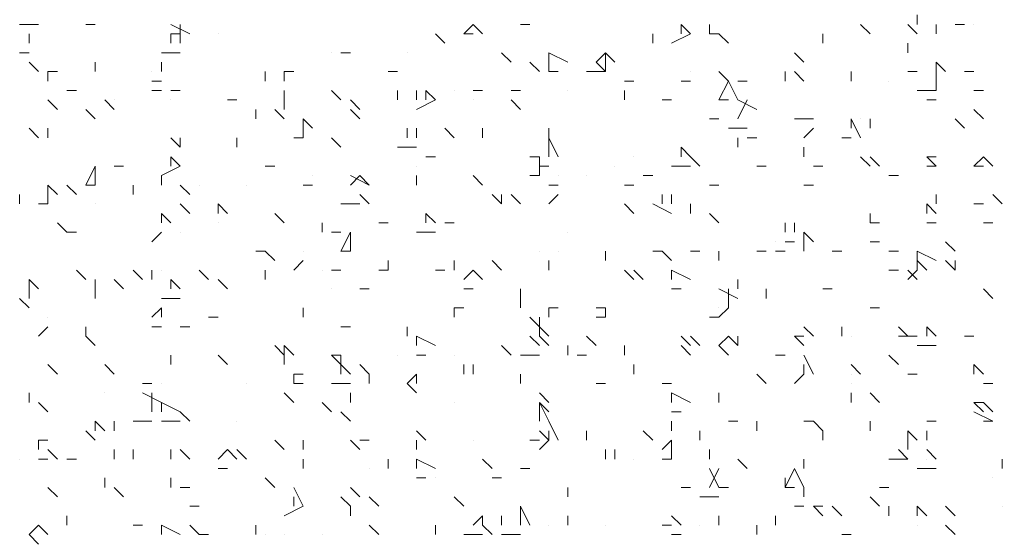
# Model space of a CAD drawing. Header units: millimetres. Extents: x 2928 to 3112, y 1220 to 1280.
# Drawn here: x 3000.0588 to 3000.4055, y 1263.3523 to 1263.5356 of the extents above; entities that cross this region are included whole.
import ezdxf

# ---------------------------------------------------------------- set-up
doc = ezdxf.new("R2010")
doc.units = ezdxf.units.MM

msp = doc.modelspace()

# ---------------------------------------------------------------- linework, layer by layer
at = {"color": 92, "linetype": 'Continuous', "lineweight": 5, "true_color": 0x00b800}
for points in [[(3000.37549, 1263.53727), (3000.37549, 1263.53394), (3000.37549, 1263.53394)], [(3000.06216, 1263.53394), (3000.05882, 1263.53394), (3000.05882, 1263.53394)], [(3000.06549, 1263.53394), (3000.06216, 1263.53394), (3000.06216, 1263.53394)], [(3000.08549, 1263.53394), (3000.08216, 1263.53394), (3000.08216, 1263.53394)], [(3000.11216, 1263.53394), (3000.11882, 1263.53061), (3000.11882, 1263.53061)], [(3000.11549, 1263.53394), (3000.11549, 1263.52727), (3000.11549, 1263.52727)], [(3000.21883, 1263.53394), (3000.21549, 1263.53061), (3000.21549, 1263.53061)], [(3000.21883, 1263.53394), (3000.22216, 1263.53061), (3000.22216, 1263.53061)], [(3000.23883, 1263.53394), (3000.23549, 1263.53394), (3000.23549, 1263.53394)], [(3000.29216, 1263.53394), (3000.29549, 1263.53061), (3000.29549, 1263.53061)], [(3000.29216, 1263.53394), (3000.29216, 1263.53061), (3000.29216, 1263.53061)], [(3000.30216, 1263.53061), (3000.30216, 1263.53394), (3000.30216, 1263.53394)], [(3000.35883, 1263.53061), (3000.35549, 1263.53394), (3000.35549, 1263.53394)], [(3000.37216, 1263.53394), (3000.37549, 1263.53061), (3000.37549, 1263.53061)], [(3000.38216, 1263.53061), (3000.38216, 1263.53394), (3000.38216, 1263.53394)], [(3000.39216, 1263.53394), (3000.38883, 1263.53394), (3000.38883, 1263.53394)], [(3000.06216, 1263.53061), (3000.06216, 1263.52727), (3000.06216, 1263.52727)], [(3000.06216, 1263.53061), (3000.06216, 1263.52727), (3000.06216, 1263.52727)], [(3000.11216, 1263.53061), (3000.11549, 1263.53061), (3000.11549, 1263.53061)], [(3000.11216, 1263.53061), (3000.11216, 1263.52727), (3000.11216, 1263.52727)], [(3000.20883, 1263.52727), (3000.20549, 1263.53061), (3000.20549, 1263.53061)], [(3000.21549, 1263.53061), (3000.21883, 1263.53061), (3000.21883, 1263.53061)], [(3000.28216, 1263.52727), (3000.28216, 1263.53061), (3000.28216, 1263.53061)], [(3000.28883, 1263.52727), (3000.29549, 1263.53061), (3000.29549, 1263.53061)], [(3000.30549, 1263.53061), (3000.30216, 1263.53061), (3000.30216, 1263.53061)], [(3000.30883, 1263.52727), (3000.30549, 1263.53061), (3000.30549, 1263.53061)], [(3000.34216, 1263.52727), (3000.34216, 1263.53061), (3000.34216, 1263.53061)], [(3000.37216, 1263.52394), (3000.37216, 1263.52727), (3000.37216, 1263.52727)], [(3000.05882, 1263.52394), (3000.06216, 1263.52394), (3000.06216, 1263.52394)], [(3000.10882, 1263.52394), (3000.11549, 1263.52394), (3000.11549, 1263.52394)], [(3000.11216, 1263.52394), (3000.11549, 1263.52394), (3000.11549, 1263.52394)], [(3000.11549, 1263.52394), (3000.11216, 1263.52394), (3000.11216, 1263.52394)], [(3000.17549, 1263.52394), (3000.17216, 1263.52394), (3000.17216, 1263.52394)], [(3000.23216, 1263.52061), (3000.22883, 1263.52394), (3000.22883, 1263.52394)], [(3000.24549, 1263.52394), (3000.25216, 1263.52061), (3000.25216, 1263.52061)], [(3000.24549, 1263.52394), (3000.24549, 1263.51727), (3000.24549, 1263.51727)], [(3000.26549, 1263.52394), (3000.26216, 1263.52061), (3000.26216, 1263.52061)], [(3000.26549, 1263.52394), (3000.26549, 1263.51727), (3000.26549, 1263.51727)], [(3000.26883, 1263.52061), (3000.26549, 1263.52394), (3000.26549, 1263.52394)], [(3000.33549, 1263.52061), (3000.33216, 1263.52394), (3000.33216, 1263.52394)], [(3000.06549, 1263.51727), (3000.06216, 1263.52061), (3000.06216, 1263.52061)], [(3000.08549, 1263.51727), (3000.08549, 1263.52061), (3000.08549, 1263.52061)], [(3000.10882, 1263.52061), (3000.10882, 1263.51727), (3000.10882, 1263.51727)], [(3000.24216, 1263.51727), (3000.23883, 1263.52061), (3000.23883, 1263.52061)], [(3000.26549, 1263.51727), (3000.26216, 1263.52061), (3000.26216, 1263.52061)], [(3000.38216, 1263.52061), (3000.38549, 1263.51727), (3000.38549, 1263.51727)], [(3000.38216, 1263.52061), (3000.38216, 1263.51394), (3000.38216, 1263.51394)], [(3000.06882, 1263.51727), (3000.07216, 1263.51727), (3000.07216, 1263.51727)], [(3000.06882, 1263.51727), (3000.06882, 1263.51394), (3000.06882, 1263.51394)], [(3000.14549, 1263.51394), (3000.14549, 1263.51727), (3000.14549, 1263.51727)], [(3000.15216, 1263.51394), (3000.15216, 1263.51727), (3000.15216, 1263.51727)], [(3000.15549, 1263.51727), (3000.15216, 1263.51727), (3000.15216, 1263.51727)], [(3000.19216, 1263.51727), (3000.18882, 1263.51727), (3000.18882, 1263.51727)], [(3000.24549, 1263.51727), (3000.24883, 1263.51727), (3000.24883, 1263.51727)], [(3000.25883, 1263.51727), (3000.26549, 1263.51727), (3000.26549, 1263.51727)], [(3000.30883, 1263.51394), (3000.30549, 1263.51727), (3000.30549, 1263.51727)], [(3000.32883, 1263.51394), (3000.32883, 1263.51727), (3000.32883, 1263.51727)], [(3000.33549, 1263.51394), (3000.33216, 1263.51727), (3000.33216, 1263.51727)], [(3000.35216, 1263.51394), (3000.35216, 1263.51727), (3000.35216, 1263.51727)], [(3000.37549, 1263.51727), (3000.37216, 1263.51727), (3000.37216, 1263.51727)], [(3000.39549, 1263.51727), (3000.39216, 1263.51727), (3000.39216, 1263.51727)], [(3000.07882, 1263.51061), (3000.07549, 1263.51061), (3000.07549, 1263.51061)], [(3000.10549, 1263.51394), (3000.10882, 1263.51394), (3000.10882, 1263.51394)], [(3000.10882, 1263.51061), (3000.10549, 1263.51061), (3000.10549, 1263.51061)], [(3000.11549, 1263.51061), (3000.11216, 1263.51061), (3000.11216, 1263.51061)], [(3000.15216, 1263.50727), (3000.15216, 1263.51061), (3000.15216, 1263.51061)], [(3000.17216, 1263.50727), (3000.16882, 1263.51061), (3000.16882, 1263.51061)], [(3000.19216, 1263.50727), (3000.19216, 1263.51061), (3000.19216, 1263.51061)], [(3000.19883, 1263.50727), (3000.19883, 1263.51061), (3000.19883, 1263.51061)], [(3000.20216, 1263.51061), (3000.20549, 1263.50727), (3000.20549, 1263.50727)], [(3000.20216, 1263.51061), (3000.20216, 1263.50727), (3000.20216, 1263.50727)], [(3000.22216, 1263.51061), (3000.21883, 1263.51061), (3000.21883, 1263.51061)], [(3000.23549, 1263.51061), (3000.23216, 1263.51061), (3000.23216, 1263.51061)], [(3000.27549, 1263.51394), (3000.27216, 1263.51394), (3000.27216, 1263.51394)], [(3000.27216, 1263.50727), (3000.27216, 1263.51061), (3000.27216, 1263.51061)], [(3000.29549, 1263.51394), (3000.29216, 1263.51394), (3000.29216, 1263.51394)], [(3000.30883, 1263.51394), (3000.30549, 1263.50727), (3000.30549, 1263.50727)], [(3000.30883, 1263.51394), (3000.31216, 1263.50727), (3000.31216, 1263.50727)], [(3000.31549, 1263.51394), (3000.31216, 1263.51394), (3000.31216, 1263.51394)], [(3000.37549, 1263.51061), (3000.38216, 1263.51061), (3000.38216, 1263.51061)], [(3000.38216, 1263.51394), (3000.38216, 1263.51061), (3000.38216, 1263.51061)], [(3000.39883, 1263.51061), (3000.39549, 1263.51061), (3000.39549, 1263.51061)], [(3000.07216, 1263.50394), (3000.06882, 1263.50727), (3000.06882, 1263.50727)], [(3000.09216, 1263.50394), (3000.08882, 1263.50727), (3000.08882, 1263.50727)], [(3000.13549, 1263.50727), (3000.13216, 1263.50727), (3000.13216, 1263.50727)], [(3000.15216, 1263.50727), (3000.15216, 1263.50394), (3000.15216, 1263.50394)], [(3000.17882, 1263.50394), (3000.17549, 1263.50727), (3000.17549, 1263.50727)], [(3000.19883, 1263.50394), (3000.20549, 1263.50727), (3000.20549, 1263.50727)], [(3000.23549, 1263.50394), (3000.23216, 1263.50727), (3000.23216, 1263.50727)], [(3000.28883, 1263.50727), (3000.28549, 1263.50727), (3000.28549, 1263.50727)], [(3000.30549, 1263.50727), (3000.30883, 1263.50727), (3000.30883, 1263.50727)], [(3000.31216, 1263.50727), (3000.31883, 1263.50394), (3000.31883, 1263.50394)], [(3000.31549, 1263.50727), (3000.31216, 1263.50061), (3000.31216, 1263.50061)], [(3000.37883, 1263.50727), (3000.38216, 1263.50727), (3000.38216, 1263.50727)], [(3000.08549, 1263.50061), (3000.08216, 1263.50394), (3000.08216, 1263.50394)], [(3000.14216, 1263.50061), (3000.14216, 1263.50394), (3000.14216, 1263.50394)], [(3000.14882, 1263.50394), (3000.15216, 1263.50061), (3000.15216, 1263.50061)], [(3000.17882, 1263.50061), (3000.17549, 1263.50394), (3000.17549, 1263.50394)], [(3000.39883, 1263.50061), (3000.39549, 1263.50394), (3000.39549, 1263.50394)], [(3000.15882, 1263.50061), (3000.16216, 1263.49727), (3000.16216, 1263.49727)], [(3000.15882, 1263.50061), (3000.15882, 1263.49394), (3000.15882, 1263.49394)], [(3000.30549, 1263.50061), (3000.30216, 1263.50061), (3000.30216, 1263.50061)], [(3000.33549, 1263.50061), (3000.33216, 1263.50061), (3000.33216, 1263.50061)], [(3000.33549, 1263.50061), (3000.33883, 1263.50061), (3000.33883, 1263.50061)], [(3000.35216, 1263.50061), (3000.35549, 1263.49394), (3000.35549, 1263.49394)], [(3000.35216, 1263.50061), (3000.35216, 1263.49727), (3000.35216, 1263.49727)], [(3000.35883, 1263.49727), (3000.35883, 1263.50061), (3000.35883, 1263.50061)], [(3000.39216, 1263.49727), (3000.38883, 1263.50061), (3000.38883, 1263.50061)], [(3000.06549, 1263.49394), (3000.06216, 1263.49727), (3000.06216, 1263.49727)], [(3000.06882, 1263.49394), (3000.06882, 1263.49727), (3000.06882, 1263.49727)], [(3000.19549, 1263.49727), (3000.19549, 1263.49394), (3000.19549, 1263.49394)], [(3000.19883, 1263.49727), (3000.19883, 1263.49394), (3000.19883, 1263.49394)], [(3000.21216, 1263.49394), (3000.20883, 1263.49727), (3000.20883, 1263.49727)], [(3000.22216, 1263.49394), (3000.22216, 1263.49727), (3000.22216, 1263.49727)], [(3000.24549, 1263.49394), (3000.24549, 1263.49727), (3000.24549, 1263.49727)], [(3000.30883, 1263.49727), (3000.31549, 1263.49727), (3000.31549, 1263.49727)], [(3000.33549, 1263.49394), (3000.33883, 1263.49727), (3000.33883, 1263.49727)], [(3000.11549, 1263.49061), (3000.11216, 1263.49394), (3000.11216, 1263.49394)], [(3000.11549, 1263.49061), (3000.11549, 1263.49394), (3000.11549, 1263.49394)], [(3000.13549, 1263.49061), (3000.13549, 1263.49394), (3000.13549, 1263.49394)], [(3000.15549, 1263.49394), (3000.15882, 1263.49394), (3000.15882, 1263.49394)], [(3000.17216, 1263.49061), (3000.16882, 1263.49394), (3000.16882, 1263.49394)], [(3000.24549, 1263.49394), (3000.24883, 1263.48727), (3000.24883, 1263.48727)], [(3000.24549, 1263.49394), (3000.24549, 1263.48727), (3000.24549, 1263.48727)], [(3000.31216, 1263.49061), (3000.31216, 1263.49394), (3000.31216, 1263.49394)], [(3000.31883, 1263.49394), (3000.31549, 1263.49394), (3000.31549, 1263.49394)], [(3000.34883, 1263.49394), (3000.35216, 1263.49394), (3000.35216, 1263.49394)], [(3000.19216, 1263.49061), (3000.19883, 1263.49061), (3000.19883, 1263.49061)], [(3000.29216, 1263.49061), (3000.29549, 1263.48727), (3000.29549, 1263.48727)], [(3000.29216, 1263.49061), (3000.29216, 1263.48727), (3000.29216, 1263.48727)], [(3000.33549, 1263.48727), (3000.33549, 1263.49061), (3000.33549, 1263.49061)], [(3000.11216, 1263.48727), (3000.11549, 1263.48394), (3000.11549, 1263.48394)], [(3000.11216, 1263.48727), (3000.11216, 1263.48394), (3000.11216, 1263.48394)], [(3000.20549, 1263.48727), (3000.20216, 1263.48727), (3000.20216, 1263.48727)], [(3000.24216, 1263.48727), (3000.23883, 1263.48727), (3000.23883, 1263.48727)], [(3000.24216, 1263.48394), (3000.24216, 1263.48727), (3000.24216, 1263.48727)], [(3000.29883, 1263.48394), (3000.29549, 1263.48727), (3000.29549, 1263.48727)], [(3000.35883, 1263.48394), (3000.35549, 1263.48727), (3000.35549, 1263.48727)], [(3000.36216, 1263.48394), (3000.35883, 1263.48727), (3000.35883, 1263.48727)], [(3000.38216, 1263.48394), (3000.37883, 1263.48727), (3000.37883, 1263.48727)], [(3000.38216, 1263.48727), (3000.37883, 1263.48727), (3000.37883, 1263.48727)], [(3000.39883, 1263.48727), (3000.39549, 1263.48394), (3000.39549, 1263.48394)], [(3000.39883, 1263.48727), (3000.40216, 1263.48394), (3000.40216, 1263.48394)], [(3000.40216, 1263.48394), (3000.39883, 1263.48727), (3000.39883, 1263.48727)], [(3000.08549, 1263.48394), (3000.08216, 1263.47727), (3000.08216, 1263.47727)], [(3000.08549, 1263.48394), (3000.08549, 1263.47727), (3000.08549, 1263.47727)], [(3000.09549, 1263.48394), (3000.09216, 1263.48394), (3000.09216, 1263.48394)], [(3000.10882, 1263.48061), (3000.11549, 1263.48394), (3000.11549, 1263.48394)], [(3000.14882, 1263.48394), (3000.14549, 1263.48394), (3000.14549, 1263.48394)], [(3000.24216, 1263.48394), (3000.24549, 1263.48394), (3000.24549, 1263.48394)], [(3000.24216, 1263.48394), (3000.24216, 1263.48061), (3000.24216, 1263.48061)], [(3000.28883, 1263.48394), (3000.29549, 1263.48394), (3000.29549, 1263.48394)], [(3000.32216, 1263.48394), (3000.31883, 1263.48394), (3000.31883, 1263.48394)], [(3000.34216, 1263.48394), (3000.33883, 1263.48394), (3000.33883, 1263.48394)], [(3000.38216, 1263.48394), (3000.37883, 1263.48394), (3000.37883, 1263.48394)], [(3000.39549, 1263.48394), (3000.39883, 1263.48394), (3000.39883, 1263.48394)], [(3000.10882, 1263.47727), (3000.10882, 1263.48061), (3000.10882, 1263.48061)], [(3000.17549, 1263.48061), (3000.18216, 1263.47727), (3000.18216, 1263.47727)], [(3000.17882, 1263.48061), (3000.17549, 1263.47727), (3000.17549, 1263.47727)], [(3000.18216, 1263.47727), (3000.17882, 1263.48061), (3000.17882, 1263.48061)], [(3000.19883, 1263.47727), (3000.19883, 1263.48061), (3000.19883, 1263.48061)], [(3000.22216, 1263.47727), (3000.21883, 1263.48061), (3000.21883, 1263.48061)], [(3000.23883, 1263.48061), (3000.24216, 1263.48061), (3000.24216, 1263.48061)], [(3000.24216, 1263.48061), (3000.23883, 1263.48061), (3000.23883, 1263.48061)], [(3000.28216, 1263.48061), (3000.27883, 1263.48061), (3000.27883, 1263.48061)], [(3000.36883, 1263.48061), (3000.36549, 1263.48061), (3000.36549, 1263.48061)], [(3000.06882, 1263.47727), (3000.07216, 1263.47394), (3000.07216, 1263.47394)], [(3000.06882, 1263.47727), (3000.06882, 1263.47061), (3000.06882, 1263.47061)], [(3000.07882, 1263.47394), (3000.07549, 1263.47727), (3000.07549, 1263.47727)], [(3000.08216, 1263.47727), (3000.08549, 1263.47727), (3000.08549, 1263.47727)], [(3000.09882, 1263.47394), (3000.09882, 1263.47727), (3000.09882, 1263.47727)], [(3000.11882, 1263.47394), (3000.11549, 1263.47727), (3000.11549, 1263.47727)], [(3000.16216, 1263.47727), (3000.15882, 1263.47727), (3000.15882, 1263.47727)], [(3000.24549, 1263.47727), (3000.24883, 1263.47727), (3000.24883, 1263.47727)], [(3000.27549, 1263.47727), (3000.27216, 1263.47727), (3000.27216, 1263.47727)], [(3000.30549, 1263.47727), (3000.30216, 1263.47727), (3000.30216, 1263.47727)], [(3000.33883, 1263.47727), (3000.33549, 1263.47727), (3000.33549, 1263.47727)], [(3000.05882, 1263.47061), (3000.05882, 1263.47394), (3000.05882, 1263.47394)], [(3000.18216, 1263.47061), (3000.17882, 1263.47394), (3000.17882, 1263.47394)], [(3000.22883, 1263.47061), (3000.22549, 1263.47394), (3000.22549, 1263.47394)], [(3000.22883, 1263.47061), (3000.22883, 1263.47394), (3000.22883, 1263.47394)], [(3000.23549, 1263.47061), (3000.23216, 1263.47394), (3000.23216, 1263.47394)], [(3000.24549, 1263.47061), (3000.24883, 1263.47394), (3000.24883, 1263.47394)], [(3000.28549, 1263.47394), (3000.28549, 1263.47061), (3000.28549, 1263.47061)], [(3000.28883, 1263.47394), (3000.28883, 1263.47061), (3000.28883, 1263.47061)], [(3000.38216, 1263.47061), (3000.38216, 1263.47394), (3000.38216, 1263.47394)], [(3000.40549, 1263.47061), (3000.40216, 1263.47394), (3000.40216, 1263.47394)], [(3000.06549, 1263.47061), (3000.06882, 1263.47061), (3000.06882, 1263.47061)], [(3000.11882, 1263.46727), (3000.11549, 1263.47061), (3000.11549, 1263.47061)], [(3000.12882, 1263.47061), (3000.13216, 1263.46727), (3000.13216, 1263.46727)], [(3000.12882, 1263.47061), (3000.12882, 1263.46727), (3000.12882, 1263.46727)], [(3000.17216, 1263.47061), (3000.17882, 1263.47061), (3000.17882, 1263.47061)], [(3000.27549, 1263.46727), (3000.27216, 1263.47061), (3000.27216, 1263.47061)], [(3000.28216, 1263.47061), (3000.28883, 1263.46727), (3000.28883, 1263.46727)], [(3000.29549, 1263.46727), (3000.29549, 1263.47061), (3000.29549, 1263.47061)], [(3000.37883, 1263.47061), (3000.38216, 1263.46727), (3000.38216, 1263.46727)], [(3000.37883, 1263.47061), (3000.37883, 1263.46727), (3000.37883, 1263.46727)], [(3000.39883, 1263.47061), (3000.39549, 1263.47061), (3000.39549, 1263.47061)], [(3000.10882, 1263.46727), (3000.11216, 1263.46394), (3000.11216, 1263.46394)], [(3000.10882, 1263.46727), (3000.10882, 1263.46394), (3000.10882, 1263.46394)], [(3000.15216, 1263.46394), (3000.14882, 1263.46727), (3000.14882, 1263.46727)], [(3000.20216, 1263.46727), (3000.20549, 1263.46394), (3000.20549, 1263.46394)], [(3000.20216, 1263.46727), (3000.20216, 1263.46394), (3000.20216, 1263.46394)], [(3000.30549, 1263.46394), (3000.30216, 1263.46727), (3000.30216, 1263.46727)], [(3000.35883, 1263.46394), (3000.35883, 1263.46727), (3000.35883, 1263.46727)], [(3000.07549, 1263.4606), (3000.07216, 1263.46394), (3000.07216, 1263.46394)], [(3000.16549, 1263.4606), (3000.16549, 1263.46394), (3000.16549, 1263.46394)], [(3000.18882, 1263.46394), (3000.18549, 1263.46394), (3000.18549, 1263.46394)], [(3000.21216, 1263.46394), (3000.20883, 1263.46394), (3000.20883, 1263.46394)], [(3000.32883, 1263.46394), (3000.32883, 1263.4606), (3000.32883, 1263.4606)], [(3000.33216, 1263.46394), (3000.33216, 1263.4606), (3000.33216, 1263.4606)], [(3000.36216, 1263.46394), (3000.35883, 1263.46394), (3000.35883, 1263.46394)], [(3000.37883, 1263.46394), (3000.38216, 1263.46394), (3000.38216, 1263.46394)], [(3000.40216, 1263.46394), (3000.39883, 1263.46394), (3000.39883, 1263.46394)], [(3000.07882, 1263.4606), (3000.07549, 1263.4606), (3000.07549, 1263.4606)], [(3000.10549, 1263.45727), (3000.10882, 1263.4606), (3000.10882, 1263.4606)], [(3000.17216, 1263.4606), (3000.16882, 1263.4606), (3000.16882, 1263.4606)], [(3000.17549, 1263.4606), (3000.17216, 1263.45394), (3000.17216, 1263.45394)], [(3000.17549, 1263.4606), (3000.17549, 1263.45394), (3000.17549, 1263.45394)], [(3000.19883, 1263.4606), (3000.20549, 1263.4606), (3000.20549, 1263.4606)], [(3000.33549, 1263.4606), (3000.33883, 1263.45727), (3000.33883, 1263.45727)], [(3000.33549, 1263.4606), (3000.33549, 1263.45394), (3000.33549, 1263.45394)], [(3000.32883, 1263.45727), (3000.33216, 1263.45727), (3000.33216, 1263.45727)], [(3000.36216, 1263.45727), (3000.35883, 1263.45727), (3000.35883, 1263.45727)], [(3000.38883, 1263.45394), (3000.38549, 1263.45727), (3000.38549, 1263.45727)], [(3000.14549, 1263.45394), (3000.14216, 1263.45394), (3000.14216, 1263.45394)], [(3000.14882, 1263.4506), (3000.14549, 1263.45394), (3000.14549, 1263.45394)], [(3000.17216, 1263.45394), (3000.17549, 1263.45394), (3000.17549, 1263.45394)], [(3000.26549, 1263.4506), (3000.26549, 1263.45394), (3000.26549, 1263.45394)], [(3000.28549, 1263.45394), (3000.28216, 1263.45394), (3000.28216, 1263.45394)], [(3000.28883, 1263.4506), (3000.28549, 1263.45394), (3000.28549, 1263.45394)], [(3000.29883, 1263.45394), (3000.29549, 1263.45394), (3000.29549, 1263.45394)], [(3000.29883, 1263.45394), (3000.29549, 1263.45394), (3000.29549, 1263.45394)], [(3000.30549, 1263.4506), (3000.30549, 1263.45394), (3000.30549, 1263.45394)], [(3000.32216, 1263.45394), (3000.31883, 1263.45394), (3000.31883, 1263.45394)], [(3000.32883, 1263.45394), (3000.32549, 1263.45394), (3000.32549, 1263.45394)], [(3000.34883, 1263.45394), (3000.34549, 1263.45394), (3000.34549, 1263.45394)], [(3000.36883, 1263.45394), (3000.36549, 1263.45394), (3000.36549, 1263.45394)], [(3000.37549, 1263.45394), (3000.38216, 1263.4506), (3000.38216, 1263.4506)], [(3000.37549, 1263.45394), (3000.37549, 1263.4506), (3000.37549, 1263.4506)], [(3000.15549, 1263.44727), (3000.15882, 1263.4506), (3000.15882, 1263.4506)], [(3000.18882, 1263.44727), (3000.18882, 1263.4506), (3000.18882, 1263.4506)], [(3000.21216, 1263.44727), (3000.21216, 1263.4506), (3000.21216, 1263.4506)], [(3000.22883, 1263.44727), (3000.22549, 1263.4506), (3000.22549, 1263.4506)], [(3000.24549, 1263.44727), (3000.24549, 1263.4506), (3000.24549, 1263.4506)], [(3000.37549, 1263.4506), (3000.37883, 1263.44727), (3000.37883, 1263.44727)], [(3000.37549, 1263.4506), (3000.37549, 1263.44727), (3000.37549, 1263.44727)], [(3000.38883, 1263.44727), (3000.38549, 1263.4506), (3000.38549, 1263.4506)], [(3000.38883, 1263.44727), (3000.38883, 1263.4506), (3000.38883, 1263.4506)], [(3000.08216, 1263.44394), (3000.07882, 1263.44727), (3000.07882, 1263.44727)], [(3000.10216, 1263.44394), (3000.09882, 1263.44727), (3000.09882, 1263.44727)], [(3000.10549, 1263.44394), (3000.10549, 1263.44727), (3000.10549, 1263.44727)], [(3000.12549, 1263.44394), (3000.12216, 1263.44727), (3000.12216, 1263.44727)], [(3000.14549, 1263.44394), (3000.14549, 1263.44727), (3000.14549, 1263.44727)], [(3000.17216, 1263.44727), (3000.16882, 1263.44727), (3000.16882, 1263.44727)], [(3000.18882, 1263.44727), (3000.18549, 1263.44727), (3000.18549, 1263.44727)], [(3000.20883, 1263.44727), (3000.20549, 1263.44727), (3000.20549, 1263.44727)], [(3000.21883, 1263.44727), (3000.21549, 1263.44394), (3000.21549, 1263.44394)], [(3000.21883, 1263.44727), (3000.22216, 1263.44394), (3000.22216, 1263.44394)], [(3000.27549, 1263.44394), (3000.27216, 1263.44727), (3000.27216, 1263.44727)], [(3000.27883, 1263.44394), (3000.27549, 1263.44727), (3000.27549, 1263.44727)], [(3000.28883, 1263.44727), (3000.29549, 1263.44394), (3000.29549, 1263.44394)], [(3000.28883, 1263.44727), (3000.28883, 1263.44394), (3000.28883, 1263.44394)], [(3000.36883, 1263.44727), (3000.36549, 1263.44727), (3000.36549, 1263.44727)], [(3000.37216, 1263.44394), (3000.37549, 1263.44727), (3000.37549, 1263.44727)], [(3000.37216, 1263.44727), (3000.37549, 1263.44394), (3000.37549, 1263.44394)], [(3000.06216, 1263.44394), (3000.06549, 1263.4406), (3000.06549, 1263.4406)], [(3000.06216, 1263.44394), (3000.06216, 1263.4406), (3000.06216, 1263.4406)], [(3000.06549, 1263.4406), (3000.06216, 1263.44394), (3000.06216, 1263.44394)], [(3000.08549, 1263.4406), (3000.08549, 1263.44394), (3000.08549, 1263.44394)], [(3000.09549, 1263.4406), (3000.09216, 1263.44394), (3000.09216, 1263.44394)], [(3000.11216, 1263.44394), (3000.11549, 1263.4406), (3000.11549, 1263.4406)], [(3000.11216, 1263.44394), (3000.11216, 1263.4406), (3000.11216, 1263.4406)], [(3000.13216, 1263.4406), (3000.12882, 1263.44394), (3000.12882, 1263.44394)], [(3000.31216, 1263.4406), (3000.31216, 1263.44394), (3000.31216, 1263.44394)], [(3000.06216, 1263.4406), (3000.06216, 1263.43727), (3000.06216, 1263.43727)], [(3000.08549, 1263.43727), (3000.08549, 1263.4406), (3000.08549, 1263.4406)], [(3000.18216, 1263.4406), (3000.17882, 1263.4406), (3000.17882, 1263.4406)], [(3000.21549, 1263.4406), (3000.21883, 1263.4406), (3000.21883, 1263.4406)], [(3000.23549, 1263.43727), (3000.23549, 1263.4406), (3000.23549, 1263.4406)], [(3000.28883, 1263.4406), (3000.29216, 1263.4406), (3000.29216, 1263.4406)], [(3000.30549, 1263.4406), (3000.31216, 1263.43727), (3000.31216, 1263.43727)], [(3000.30883, 1263.4406), (3000.30883, 1263.43394), (3000.30883, 1263.43394)], [(3000.32216, 1263.43727), (3000.32216, 1263.4406), (3000.32216, 1263.4406)], [(3000.34549, 1263.4406), (3000.34216, 1263.4406), (3000.34216, 1263.4406)], [(3000.40216, 1263.43727), (3000.39883, 1263.4406), (3000.39883, 1263.4406)], [(3000.06216, 1263.43394), (3000.05882, 1263.43727), (3000.05882, 1263.43727)], [(3000.10882, 1263.43727), (3000.11549, 1263.43727), (3000.11549, 1263.43727)], [(3000.23549, 1263.43394), (3000.23549, 1263.43727), (3000.23549, 1263.43727)], [(3000.10882, 1263.43394), (3000.10549, 1263.4306), (3000.10549, 1263.4306)], [(3000.10882, 1263.43394), (3000.10882, 1263.4306), (3000.10882, 1263.4306)], [(3000.15882, 1263.4306), (3000.15882, 1263.43394), (3000.15882, 1263.43394)], [(3000.21549, 1263.43394), (3000.21216, 1263.43394), (3000.21216, 1263.43394)], [(3000.21216, 1263.4306), (3000.21216, 1263.43394), (3000.21216, 1263.43394)], [(3000.24549, 1263.43394), (3000.24883, 1263.43394), (3000.24883, 1263.43394)], [(3000.24549, 1263.43394), (3000.24549, 1263.4306), (3000.24549, 1263.4306)], [(3000.26549, 1263.43394), (3000.26216, 1263.43394), (3000.26216, 1263.43394)], [(3000.26549, 1263.43394), (3000.26549, 1263.4306), (3000.26549, 1263.4306)], [(3000.30549, 1263.4306), (3000.30883, 1263.43394), (3000.30883, 1263.43394)], [(3000.36216, 1263.43394), (3000.35883, 1263.43394), (3000.35883, 1263.43394)], [(3000.12882, 1263.4306), (3000.12549, 1263.4306), (3000.12549, 1263.4306)], [(3000.23883, 1263.4306), (3000.24549, 1263.42394), (3000.24549, 1263.42394)], [(3000.24216, 1263.4306), (3000.24216, 1263.42394), (3000.24216, 1263.42394)], [(3000.26216, 1263.4306), (3000.26549, 1263.4306), (3000.26549, 1263.4306)], [(3000.30549, 1263.4306), (3000.30216, 1263.4306), (3000.30216, 1263.4306)], [(3000.06549, 1263.42394), (3000.06882, 1263.42727), (3000.06882, 1263.42727)], [(3000.08216, 1263.42394), (3000.08216, 1263.42727), (3000.08216, 1263.42727)], [(3000.08549, 1263.4206), (3000.08216, 1263.42394), (3000.08216, 1263.42394)], [(3000.10549, 1263.42727), (3000.10882, 1263.42727), (3000.10882, 1263.42727)], [(3000.11882, 1263.42727), (3000.11549, 1263.42727), (3000.11549, 1263.42727)], [(3000.17549, 1263.42727), (3000.17216, 1263.42727), (3000.17216, 1263.42727)], [(3000.19549, 1263.42394), (3000.19549, 1263.42727), (3000.19549, 1263.42727)], [(3000.19883, 1263.42394), (3000.20549, 1263.4206), (3000.20549, 1263.4206)], [(3000.19883, 1263.42394), (3000.19883, 1263.4206), (3000.19883, 1263.4206)], [(3000.24216, 1263.4206), (3000.23883, 1263.42394), (3000.23883, 1263.42394)], [(3000.24549, 1263.4206), (3000.24216, 1263.42394), (3000.24216, 1263.42394)], [(3000.26216, 1263.4206), (3000.25883, 1263.42394), (3000.25883, 1263.42394)], [(3000.29549, 1263.4206), (3000.29216, 1263.42394), (3000.29216, 1263.42394)], [(3000.29883, 1263.4206), (3000.29549, 1263.42394), (3000.29549, 1263.42394)], [(3000.30883, 1263.42394), (3000.30549, 1263.4206), (3000.30549, 1263.4206)], [(3000.30883, 1263.42394), (3000.31216, 1263.4206), (3000.31216, 1263.4206)], [(3000.31216, 1263.4206), (3000.31216, 1263.42394), (3000.31216, 1263.42394)], [(3000.33549, 1263.4206), (3000.33216, 1263.42394), (3000.33216, 1263.42394)], [(3000.33549, 1263.42394), (3000.33216, 1263.42394), (3000.33216, 1263.42394)], [(3000.33883, 1263.42394), (3000.33549, 1263.42727), (3000.33549, 1263.42727)], [(3000.34883, 1263.42394), (3000.34883, 1263.42727), (3000.34883, 1263.42727)], [(3000.37216, 1263.42394), (3000.36883, 1263.42727), (3000.36883, 1263.42727)], [(3000.37216, 1263.42394), (3000.36883, 1263.42394), (3000.36883, 1263.42394)], [(3000.37549, 1263.42394), (3000.37216, 1263.42394), (3000.37216, 1263.42394)], [(3000.37883, 1263.42727), (3000.38216, 1263.42394), (3000.38216, 1263.42394)], [(3000.37883, 1263.42727), (3000.37883, 1263.42394), (3000.37883, 1263.42394)], [(3000.39549, 1263.42394), (3000.39216, 1263.42394), (3000.39216, 1263.42394)], [(3000.15216, 1263.41727), (3000.14882, 1263.4206), (3000.14882, 1263.4206)], [(3000.15216, 1263.4206), (3000.15549, 1263.41727), (3000.15549, 1263.41727)], [(3000.15216, 1263.4206), (3000.15216, 1263.41727), (3000.15216, 1263.41727)], [(3000.23216, 1263.41727), (3000.22883, 1263.4206), (3000.22883, 1263.4206)], [(3000.25216, 1263.41727), (3000.25216, 1263.4206), (3000.25216, 1263.4206)], [(3000.27216, 1263.41727), (3000.27216, 1263.4206), (3000.27216, 1263.4206)], [(3000.29549, 1263.41727), (3000.29216, 1263.4206), (3000.29216, 1263.4206)], [(3000.30549, 1263.4206), (3000.30883, 1263.41727), (3000.30883, 1263.41727)], [(3000.37549, 1263.4206), (3000.38216, 1263.4206), (3000.38216, 1263.4206)], [(3000.11216, 1263.41394), (3000.11216, 1263.41727), (3000.11216, 1263.41727)], [(3000.11216, 1263.41394), (3000.11216, 1263.41727), (3000.11216, 1263.41727)], [(3000.13216, 1263.41394), (3000.12882, 1263.41727), (3000.12882, 1263.41727)], [(3000.13216, 1263.41394), (3000.12882, 1263.41727), (3000.12882, 1263.41727)], [(3000.15216, 1263.41727), (3000.15216, 1263.41394), (3000.15216, 1263.41394)], [(3000.15216, 1263.41394), (3000.15216, 1263.41727), (3000.15216, 1263.41727)], [(3000.16882, 1263.41727), (3000.17549, 1263.4106), (3000.17549, 1263.4106)], [(3000.17216, 1263.41727), (3000.16882, 1263.41727), (3000.16882, 1263.41727)], [(3000.17216, 1263.41727), (3000.17216, 1263.4106), (3000.17216, 1263.4106)], [(3000.19883, 1263.41727), (3000.20216, 1263.41727), (3000.20216, 1263.41727)], [(3000.23549, 1263.41727), (3000.24216, 1263.41727), (3000.24216, 1263.41727)], [(3000.25883, 1263.41727), (3000.25549, 1263.41727), (3000.25549, 1263.41727)], [(3000.32883, 1263.41727), (3000.32549, 1263.41727), (3000.32549, 1263.41727)], [(3000.33549, 1263.41727), (3000.33883, 1263.4106), (3000.33883, 1263.4106)], [(3000.36883, 1263.41394), (3000.36549, 1263.41727), (3000.36549, 1263.41727)], [(3000.07216, 1263.4106), (3000.06882, 1263.41394), (3000.06882, 1263.41394)], [(3000.09216, 1263.4106), (3000.08882, 1263.41394), (3000.08882, 1263.41394)], [(3000.18216, 1263.4106), (3000.17882, 1263.41394), (3000.17882, 1263.41394)], [(3000.21549, 1263.4106), (3000.21549, 1263.41394), (3000.21549, 1263.41394)], [(3000.21883, 1263.4106), (3000.21883, 1263.41394), (3000.21883, 1263.41394)], [(3000.27549, 1263.4106), (3000.27549, 1263.41394), (3000.27549, 1263.41394)], [(3000.33549, 1263.41394), (3000.33549, 1263.4106), (3000.33549, 1263.4106)], [(3000.35216, 1263.41394), (3000.35549, 1263.4106), (3000.35549, 1263.4106)], [(3000.39549, 1263.4106), (3000.39549, 1263.41394), (3000.39549, 1263.41394)], [(3000.39883, 1263.4106), (3000.39549, 1263.41394), (3000.39549, 1263.41394)], [(3000.15549, 1263.4106), (3000.15882, 1263.4106), (3000.15882, 1263.4106)], [(3000.15549, 1263.4106), (3000.15549, 1263.40727), (3000.15549, 1263.40727)], [(3000.18216, 1263.40727), (3000.18216, 1263.4106), (3000.18216, 1263.4106)], [(3000.19883, 1263.4106), (3000.19549, 1263.40727), (3000.19549, 1263.40727)], [(3000.19883, 1263.4106), (3000.19883, 1263.40727), (3000.19883, 1263.40727)], [(3000.23549, 1263.40727), (3000.23549, 1263.4106), (3000.23549, 1263.4106)], [(3000.32216, 1263.40727), (3000.31883, 1263.4106), (3000.31883, 1263.4106)], [(3000.33216, 1263.40727), (3000.33549, 1263.4106), (3000.33549, 1263.4106)], [(3000.37549, 1263.4106), (3000.37216, 1263.4106), (3000.37216, 1263.4106)], [(3000.10549, 1263.40727), (3000.10216, 1263.40727), (3000.10216, 1263.40727)], [(3000.15549, 1263.40727), (3000.15882, 1263.40727), (3000.15882, 1263.40727)], [(3000.16882, 1263.40727), (3000.17549, 1263.40727), (3000.17549, 1263.40727)], [(3000.19549, 1263.40727), (3000.19883, 1263.40394), (3000.19883, 1263.40394)], [(3000.26549, 1263.40727), (3000.26216, 1263.40727), (3000.26216, 1263.40727)], [(3000.28883, 1263.40727), (3000.28549, 1263.40727), (3000.28549, 1263.40727)], [(3000.40216, 1263.40727), (3000.39883, 1263.40727), (3000.39883, 1263.40727)], [(3000.06216, 1263.4006), (3000.06216, 1263.40394), (3000.06216, 1263.40394)], [(3000.10216, 1263.40394), (3000.10882, 1263.4006), (3000.10882, 1263.4006)], [(3000.10549, 1263.40394), (3000.10549, 1263.39727), (3000.10549, 1263.39727)], [(3000.15549, 1263.4006), (3000.15216, 1263.40394), (3000.15216, 1263.40394)], [(3000.17549, 1263.4006), (3000.17549, 1263.40394), (3000.17549, 1263.40394)], [(3000.24549, 1263.4006), (3000.24216, 1263.40394), (3000.24216, 1263.40394)], [(3000.28883, 1263.40394), (3000.29549, 1263.4006), (3000.29549, 1263.4006)], [(3000.28883, 1263.40394), (3000.28883, 1263.4006), (3000.28883, 1263.4006)], [(3000.30549, 1263.4006), (3000.30549, 1263.40394), (3000.30549, 1263.40394)], [(3000.35216, 1263.4006), (3000.35216, 1263.40394), (3000.35216, 1263.40394)], [(3000.36216, 1263.4006), (3000.35883, 1263.40394), (3000.35883, 1263.40394)], [(3000.06882, 1263.39727), (3000.06549, 1263.4006), (3000.06549, 1263.4006)], [(3000.10882, 1263.4006), (3000.11549, 1263.39727), (3000.11549, 1263.39727)], [(3000.10882, 1263.4006), (3000.10882, 1263.39727), (3000.10882, 1263.39727)], [(3000.16882, 1263.39727), (3000.16549, 1263.4006), (3000.16549, 1263.4006)], [(3000.24216, 1263.4006), (3000.24549, 1263.39394), (3000.24549, 1263.39394)], [(3000.24216, 1263.4006), (3000.24216, 1263.39394), (3000.24216, 1263.39394)], [(3000.24549, 1263.39727), (3000.24216, 1263.4006), (3000.24216, 1263.4006)], [(3000.39883, 1263.4006), (3000.39549, 1263.4006), (3000.39549, 1263.4006)], [(3000.39883, 1263.39727), (3000.39549, 1263.4006), (3000.39549, 1263.4006)], [(3000.39883, 1263.4006), (3000.40216, 1263.39727), (3000.40216, 1263.39727)], [(3000.11882, 1263.39394), (3000.11549, 1263.39727), (3000.11549, 1263.39727)], [(3000.17549, 1263.39394), (3000.17216, 1263.39727), (3000.17216, 1263.39727)], [(3000.28883, 1263.39727), (3000.29216, 1263.39727), (3000.29216, 1263.39727)], [(3000.39549, 1263.39727), (3000.40216, 1263.39394), (3000.40216, 1263.39394)], [(3000.08549, 1263.39394), (3000.08882, 1263.3906), (3000.08882, 1263.3906)], [(3000.08549, 1263.39394), (3000.08549, 1263.3906), (3000.08549, 1263.3906)], [(3000.09216, 1263.3906), (3000.09216, 1263.39394), (3000.09216, 1263.39394)], [(3000.09882, 1263.39394), (3000.10549, 1263.39394), (3000.10549, 1263.39394)], [(3000.10882, 1263.39394), (3000.11549, 1263.39394), (3000.11549, 1263.39394)], [(3000.24549, 1263.39394), (3000.24883, 1263.38727), (3000.24883, 1263.38727)], [(3000.28883, 1263.3906), (3000.28883, 1263.39394), (3000.28883, 1263.39394)], [(3000.31216, 1263.39394), (3000.30883, 1263.39394), (3000.30883, 1263.39394)], [(3000.31883, 1263.3906), (3000.31883, 1263.39394), (3000.31883, 1263.39394)], [(3000.33883, 1263.39394), (3000.33549, 1263.39394), (3000.33549, 1263.39394)], [(3000.34216, 1263.3906), (3000.33883, 1263.39394), (3000.33883, 1263.39394)], [(3000.35883, 1263.3906), (3000.35883, 1263.39394), (3000.35883, 1263.39394)], [(3000.38216, 1263.39394), (3000.37883, 1263.39394), (3000.37883, 1263.39394)], [(3000.40216, 1263.39394), (3000.39883, 1263.39394), (3000.39883, 1263.39394)], [(3000.08216, 1263.3906), (3000.08549, 1263.38727), (3000.08549, 1263.38727)], [(3000.20216, 1263.38727), (3000.19883, 1263.3906), (3000.19883, 1263.3906)], [(3000.24549, 1263.38727), (3000.24216, 1263.3906), (3000.24216, 1263.3906)], [(3000.24549, 1263.3906), (3000.24549, 1263.38727), (3000.24549, 1263.38727)], [(3000.25883, 1263.38727), (3000.25883, 1263.3906), (3000.25883, 1263.3906)], [(3000.28216, 1263.38727), (3000.27883, 1263.3906), (3000.27883, 1263.3906)], [(3000.29883, 1263.38727), (3000.29883, 1263.3906), (3000.29883, 1263.3906)], [(3000.29883, 1263.38727), (3000.29883, 1263.3906), (3000.29883, 1263.3906)], [(3000.34216, 1263.38727), (3000.34216, 1263.3906), (3000.34216, 1263.3906)], [(3000.37216, 1263.3906), (3000.37549, 1263.38727), (3000.37549, 1263.38727)], [(3000.37216, 1263.3906), (3000.37216, 1263.38394), (3000.37216, 1263.38394)], [(3000.37883, 1263.38727), (3000.37883, 1263.3906), (3000.37883, 1263.3906)], [(3000.37883, 1263.38727), (3000.37883, 1263.3906), (3000.37883, 1263.3906)], [(3000.06549, 1263.38727), (3000.06882, 1263.38727), (3000.06882, 1263.38727)], [(3000.06549, 1263.38727), (3000.06549, 1263.38394), (3000.06549, 1263.38394)], [(3000.15216, 1263.38394), (3000.14882, 1263.38727), (3000.14882, 1263.38727)], [(3000.15882, 1263.38394), (3000.15882, 1263.38727), (3000.15882, 1263.38727)], [(3000.17882, 1263.38394), (3000.17549, 1263.38727), (3000.17549, 1263.38727)], [(3000.18216, 1263.38727), (3000.17882, 1263.38727), (3000.17882, 1263.38727)], [(3000.19883, 1263.38394), (3000.19883, 1263.38727), (3000.19883, 1263.38727)], [(3000.24216, 1263.38727), (3000.23883, 1263.38727), (3000.23883, 1263.38727)], [(3000.24216, 1263.38394), (3000.24549, 1263.38727), (3000.24549, 1263.38727)], [(3000.28883, 1263.38727), (3000.28549, 1263.38394), (3000.28549, 1263.38394)], [(3000.28883, 1263.38727), (3000.28883, 1263.3806), (3000.28883, 1263.3806)], [(3000.07216, 1263.3806), (3000.06882, 1263.38394), (3000.06882, 1263.38394)], [(3000.09216, 1263.3806), (3000.09216, 1263.38394), (3000.09216, 1263.38394)], [(3000.09882, 1263.3806), (3000.09882, 1263.38394), (3000.09882, 1263.38394)], [(3000.11216, 1263.3806), (3000.11216, 1263.38394), (3000.11216, 1263.38394)], [(3000.11882, 1263.3806), (3000.11549, 1263.38394), (3000.11549, 1263.38394)], [(3000.13216, 1263.38394), (3000.12882, 1263.3806), (3000.12882, 1263.3806)], [(3000.13216, 1263.38394), (3000.13549, 1263.3806), (3000.13549, 1263.3806)], [(3000.13882, 1263.3806), (3000.13549, 1263.38394), (3000.13549, 1263.38394)], [(3000.26549, 1263.3806), (3000.26549, 1263.38394), (3000.26549, 1263.38394)], [(3000.26883, 1263.3806), (3000.26883, 1263.38394), (3000.26883, 1263.38394)], [(3000.30216, 1263.3806), (3000.30216, 1263.38394), (3000.30216, 1263.38394)], [(3000.37216, 1263.3806), (3000.36883, 1263.38394), (3000.36883, 1263.38394)], [(3000.37883, 1263.38394), (3000.38216, 1263.3806), (3000.38216, 1263.3806)], [(3000.06549, 1263.3806), (3000.06882, 1263.3806), (3000.06882, 1263.3806)], [(3000.07882, 1263.3806), (3000.07549, 1263.3806), (3000.07549, 1263.3806)], [(3000.15882, 1263.37727), (3000.15882, 1263.3806), (3000.15882, 1263.3806)], [(3000.18882, 1263.37727), (3000.18882, 1263.3806), (3000.18882, 1263.3806)], [(3000.19883, 1263.3806), (3000.20549, 1263.37727), (3000.20549, 1263.37727)], [(3000.19883, 1263.3806), (3000.19883, 1263.37727), (3000.19883, 1263.37727)], [(3000.22549, 1263.37727), (3000.22216, 1263.3806), (3000.22216, 1263.3806)], [(3000.28549, 1263.3806), (3000.28883, 1263.3806), (3000.28883, 1263.3806)], [(3000.31549, 1263.37727), (3000.31216, 1263.3806), (3000.31216, 1263.3806)], [(3000.33549, 1263.37727), (3000.33549, 1263.3806), (3000.33549, 1263.3806)], [(3000.36549, 1263.3806), (3000.37216, 1263.3806), (3000.37216, 1263.3806)], [(3000.40549, 1263.37727), (3000.40549, 1263.3806), (3000.40549, 1263.3806)], [(3000.12882, 1263.37727), (3000.13216, 1263.37727), (3000.13216, 1263.37727)], [(3000.23883, 1263.37727), (3000.23549, 1263.37727), (3000.23549, 1263.37727)], [(3000.30216, 1263.37727), (3000.30549, 1263.3706), (3000.30549, 1263.3706)], [(3000.30549, 1263.37727), (3000.30216, 1263.3706), (3000.30216, 1263.3706)], [(3000.33216, 1263.37727), (3000.32883, 1263.3706), (3000.32883, 1263.3706)], [(3000.33216, 1263.37727), (3000.33549, 1263.3706), (3000.33549, 1263.3706)], [(3000.37549, 1263.37727), (3000.38216, 1263.37727), (3000.38216, 1263.37727)], [(3000.08882, 1263.3706), (3000.08882, 1263.37394), (3000.08882, 1263.37394)], [(3000.11216, 1263.3706), (3000.11216, 1263.37394), (3000.11216, 1263.37394)], [(3000.14882, 1263.3706), (3000.14549, 1263.37394), (3000.14549, 1263.37394)], [(3000.19883, 1263.37394), (3000.20216, 1263.37394), (3000.20216, 1263.37394)], [(3000.22883, 1263.37394), (3000.22549, 1263.37394), (3000.22549, 1263.37394)], [(3000.32883, 1263.3706), (3000.32883, 1263.37394), (3000.32883, 1263.37394)], [(3000.07216, 1263.36727), (3000.06882, 1263.3706), (3000.06882, 1263.3706)], [(3000.09549, 1263.36727), (3000.09216, 1263.3706), (3000.09216, 1263.3706)], [(3000.11882, 1263.3706), (3000.11549, 1263.3706), (3000.11549, 1263.3706)], [(3000.15549, 1263.3706), (3000.15882, 1263.36394), (3000.15882, 1263.36394)], [(3000.17549, 1263.3706), (3000.17882, 1263.36727), (3000.17882, 1263.36727)], [(3000.25216, 1263.36727), (3000.25216, 1263.3706), (3000.25216, 1263.3706)], [(3000.29549, 1263.3706), (3000.29216, 1263.3706), (3000.29216, 1263.3706)], [(3000.30883, 1263.3706), (3000.30549, 1263.3706), (3000.30549, 1263.3706)], [(3000.32883, 1263.3706), (3000.33216, 1263.3706), (3000.33216, 1263.3706)], [(3000.33549, 1263.3706), (3000.33549, 1263.36727), (3000.33549, 1263.36727)], [(3000.36549, 1263.3706), (3000.36216, 1263.3706), (3000.36216, 1263.3706)], [(3000.15549, 1263.36727), (3000.15549, 1263.36394), (3000.15549, 1263.36394)], [(3000.17216, 1263.36727), (3000.17549, 1263.36394), (3000.17549, 1263.36394)], [(3000.18549, 1263.36394), (3000.18216, 1263.36727), (3000.18216, 1263.36727)], [(3000.21549, 1263.36394), (3000.21216, 1263.36727), (3000.21216, 1263.36727)], [(3000.29883, 1263.36727), (3000.30549, 1263.36727), (3000.30549, 1263.36727)], [(3000.36216, 1263.36394), (3000.35883, 1263.36727), (3000.35883, 1263.36727)], [(3000.12216, 1263.36394), (3000.11882, 1263.36394), (3000.11882, 1263.36394)], [(3000.15216, 1263.3606), (3000.15882, 1263.36394), (3000.15882, 1263.36394)], [(3000.17549, 1263.3606), (3000.17549, 1263.36394), (3000.17549, 1263.36394)], [(3000.23549, 1263.36394), (3000.23883, 1263.35727), (3000.23883, 1263.35727)], [(3000.23549, 1263.36394), (3000.23549, 1263.35727), (3000.23549, 1263.35727)], [(3000.33216, 1263.36394), (3000.33549, 1263.36394), (3000.33549, 1263.36394)], [(3000.34216, 1263.36394), (3000.33883, 1263.36394), (3000.33883, 1263.36394)], [(3000.34216, 1263.3606), (3000.33883, 1263.36394), (3000.33883, 1263.36394)], [(3000.34883, 1263.3606), (3000.34549, 1263.36394), (3000.34549, 1263.36394)], [(3000.36549, 1263.3606), (3000.36549, 1263.36394), (3000.36549, 1263.36394)], [(3000.37549, 1263.36394), (3000.37883, 1263.3606), (3000.37883, 1263.3606)], [(3000.37549, 1263.36394), (3000.37549, 1263.3606), (3000.37549, 1263.3606)], [(3000.38883, 1263.3606), (3000.38549, 1263.36394), (3000.38549, 1263.36394)], [(3000.07549, 1263.35727), (3000.07549, 1263.3606), (3000.07549, 1263.3606)], [(3000.22216, 1263.3606), (3000.21883, 1263.35727), (3000.21883, 1263.35727)], [(3000.22216, 1263.3606), (3000.22216, 1263.35727), (3000.22216, 1263.35727)], [(3000.22883, 1263.35727), (3000.22883, 1263.3606), (3000.22883, 1263.3606)], [(3000.25216, 1263.35727), (3000.25216, 1263.3606), (3000.25216, 1263.3606)], [(3000.28883, 1263.3606), (3000.29216, 1263.35727), (3000.29216, 1263.35727)], [(3000.30549, 1263.35727), (3000.30549, 1263.3606), (3000.30549, 1263.3606)], [(3000.32549, 1263.35727), (3000.32549, 1263.3606), (3000.32549, 1263.3606)], [(3000.06549, 1263.35727), (3000.06216, 1263.35394), (3000.06216, 1263.35394)], [(3000.06549, 1263.35727), (3000.06882, 1263.35394), (3000.06882, 1263.35394)], [(3000.10216, 1263.35727), (3000.09882, 1263.35727), (3000.09882, 1263.35727)], [(3000.10882, 1263.35727), (3000.11549, 1263.35394), (3000.11549, 1263.35394)], [(3000.10882, 1263.35727), (3000.10882, 1263.35394), (3000.10882, 1263.35394)], [(3000.12216, 1263.35394), (3000.11882, 1263.35727), (3000.11882, 1263.35727)], [(3000.14216, 1263.35394), (3000.14216, 1263.35727), (3000.14216, 1263.35727)], [(3000.18549, 1263.35394), (3000.18216, 1263.35727), (3000.18216, 1263.35727)], [(3000.20549, 1263.35394), (3000.20549, 1263.35727), (3000.20549, 1263.35727)], [(3000.22549, 1263.35394), (3000.22216, 1263.35727), (3000.22216, 1263.35727)], [(3000.28883, 1263.35727), (3000.28549, 1263.35727), (3000.28549, 1263.35727)], [(3000.31883, 1263.35394), (3000.31883, 1263.35727), (3000.31883, 1263.35727)], [(3000.38883, 1263.35394), (3000.38549, 1263.35727), (3000.38549, 1263.35727)], [(3000.06216, 1263.35394), (3000.06549, 1263.3506), (3000.06549, 1263.3506)], [(3000.12549, 1263.35394), (3000.12216, 1263.35394), (3000.12216, 1263.35394)], [(3000.21549, 1263.35394), (3000.22216, 1263.35394), (3000.22216, 1263.35394)], [(3000.22883, 1263.35394), (3000.23549, 1263.35394), (3000.23549, 1263.35394)], [(3000.28883, 1263.35394), (3000.29216, 1263.35394), (3000.29216, 1263.35394)], [(3000.35216, 1263.35394), (3000.34883, 1263.35394), (3000.34883, 1263.35394)]]:
    msp.add_lwpolyline(points, dxfattribs=at)
for points in [[(3000.39549, 1263.53394), (3000.39549, 1263.53394)], [(3000.12882, 1263.53061), (3000.12882, 1263.53061)], [(3000.16882, 1263.52394), (3000.16882, 1263.52394)], [(3000.19549, 1263.52394), (3000.19549, 1263.52394)], [(3000.10549, 1263.51727), (3000.10549, 1263.51727)], [(3000.29549, 1263.51727), (3000.29549, 1263.51727)], [(3000.37216, 1263.51727), (3000.37216, 1263.51727)], [(3000.06882, 1263.51394), (3000.06882, 1263.51394)], [(3000.21216, 1263.51061), (3000.21216, 1263.51061)], [(3000.25216, 1263.51061), (3000.25216, 1263.51061)], [(3000.29549, 1263.51394), (3000.29549, 1263.51394)], [(3000.36549, 1263.51394), (3000.36549, 1263.51394)], [(3000.38216, 1263.51394), (3000.38216, 1263.51394)], [(3000.09216, 1263.50727), (3000.09216, 1263.50727)], [(3000.11216, 1263.50727), (3000.11216, 1263.50727)], [(3000.11216, 1263.50727), (3000.11216, 1263.50727)], [(3000.15216, 1263.50727), (3000.15216, 1263.50727)], [(3000.21883, 1263.50727), (3000.21883, 1263.50727)], [(3000.33549, 1263.50061), (3000.33549, 1263.50061)], [(3000.35549, 1263.50061), (3000.35549, 1263.50061)], [(3000.35216, 1263.49394), (3000.35216, 1263.49394)], [(3000.27549, 1263.48727), (3000.27549, 1263.48727)], [(3000.19883, 1263.48394), (3000.19883, 1263.48394)], [(3000.24216, 1263.48394), (3000.24216, 1263.48394)], [(3000.26883, 1263.48394), (3000.26883, 1263.48394)], [(3000.29883, 1263.48394), (3000.29883, 1263.48394)], [(3000.16216, 1263.48061), (3000.16216, 1263.48061)], [(3000.24883, 1263.48061), (3000.24883, 1263.48061)], [(3000.25883, 1263.48061), (3000.25883, 1263.48061)], [(3000.08549, 1263.47727), (3000.08549, 1263.47727)], [(3000.12216, 1263.47727), (3000.12216, 1263.47727)], [(3000.13882, 1263.47727), (3000.13882, 1263.47727)], [(3000.13882, 1263.47727), (3000.13882, 1263.47727)], [(3000.15882, 1263.47727), (3000.15882, 1263.47727)], [(3000.24549, 1263.47727), (3000.24549, 1263.47727)], [(3000.08549, 1263.47061), (3000.08549, 1263.47061)], [(3000.12882, 1263.46394), (3000.12882, 1263.46394)], [(3000.11549, 1263.4606), (3000.11549, 1263.4606)], [(3000.25216, 1263.4606), (3000.25216, 1263.4606)], [(3000.32549, 1263.45727), (3000.32549, 1263.45727)], [(3000.33549, 1263.45727), (3000.33549, 1263.45727)], [(3000.15882, 1263.45394), (3000.15882, 1263.45394)], [(3000.15882, 1263.45394), (3000.15882, 1263.45394)], [(3000.24216, 1263.45394), (3000.24216, 1263.45394)], [(3000.24883, 1263.45394), (3000.24883, 1263.45394)], [(3000.33549, 1263.45394), (3000.33549, 1263.45394)], [(3000.10882, 1263.44727), (3000.10882, 1263.44727)], [(3000.16549, 1263.44727), (3000.16549, 1263.44727)], [(3000.20549, 1263.44727), (3000.20549, 1263.44727)], [(3000.16882, 1263.4406), (3000.16882, 1263.4406)], [(3000.23549, 1263.4406), (3000.23549, 1263.4406)], [(3000.30549, 1263.43394), (3000.30549, 1263.43394)], [(3000.06882, 1263.4306), (3000.06882, 1263.4306)], [(3000.06882, 1263.4306), (3000.06882, 1263.4306)], [(3000.10549, 1263.4306), (3000.10549, 1263.4306)], [(3000.24549, 1263.4306), (3000.24549, 1263.4306)], [(3000.35216, 1263.42394), (3000.35216, 1263.42394)], [(3000.15216, 1263.41727), (3000.15216, 1263.41727)], [(3000.19216, 1263.41727), (3000.19216, 1263.41727)], [(3000.21216, 1263.41727), (3000.21216, 1263.41727)], [(3000.35216, 1263.4106), (3000.35216, 1263.4106)], [(3000.10882, 1263.40727), (3000.10882, 1263.40727)], [(3000.13882, 1263.40727), (3000.13882, 1263.40727)], [(3000.35216, 1263.40727), (3000.35216, 1263.40727)], [(3000.08882, 1263.40394), (3000.08882, 1263.40394)], [(3000.21216, 1263.4006), (3000.21216, 1263.4006)], [(3000.13549, 1263.39394), (3000.13549, 1263.39394)], [(3000.24216, 1263.39394), (3000.24216, 1263.39394)], [(3000.21883, 1263.38727), (3000.21883, 1263.38727)], [(3000.05882, 1263.3806), (3000.05882, 1263.3806)], [(3000.27549, 1263.3806), (3000.27549, 1263.3806)], [(3000.37883, 1263.3806), (3000.37883, 1263.3806)], [(3000.18216, 1263.37727), (3000.18216, 1263.37727)], [(3000.20549, 1263.37394), (3000.20549, 1263.37394)], [(3000.40216, 1263.37394), (3000.40216, 1263.37394)], [(3000.40216, 1263.37394), (3000.40216, 1263.37394)], [(3000.17549, 1263.3706), (3000.17549, 1263.3706)], [(3000.33549, 1263.3706), (3000.33549, 1263.3706)], [(3000.17549, 1263.36394), (3000.17549, 1263.36394)], [(3000.40549, 1263.36394), (3000.40549, 1263.36394)], [(3000.24549, 1263.35727), (3000.24549, 1263.35727)], [(3000.24549, 1263.35727), (3000.24549, 1263.35727)], [(3000.26549, 1263.35727), (3000.26549, 1263.35727)], [(3000.28883, 1263.35727), (3000.28883, 1263.35727)], [(3000.29883, 1263.35727), (3000.29883, 1263.35727)], [(3000.37549, 1263.35727), (3000.37549, 1263.35727)], [(3000.14549, 1263.35394), (3000.14549, 1263.35394)], [(3000.15216, 1263.35394), (3000.15216, 1263.35394)], [(3000.16549, 1263.35394), (3000.16549, 1263.35394)]]:
    msp.add_lwpolyline(points, close=True, dxfattribs=at)

doc.saveas('drawing.dxf')
